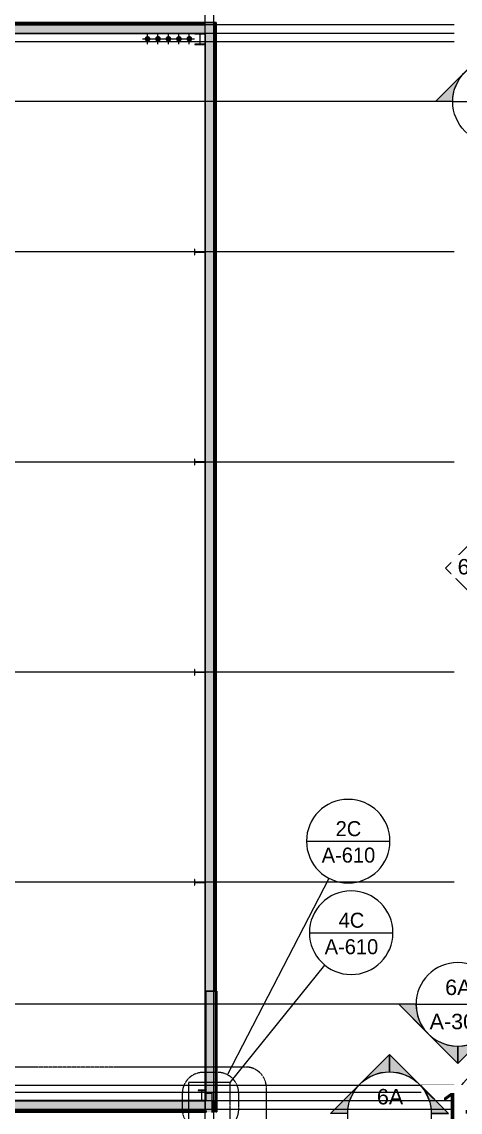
# Model space of a CAD drawing. Header units: inches. Extents: x 21290 to 29226, y -23522 to -20467.
# Drawn here: x 26061 to 26564, y -22373 to -21121 of the extents above; entities that cross this region are included whole.
import ezdxf

# ---------------------------------------------------------------- set-up
doc = ezdxf.new("R2010")
doc.units = ezdxf.units.IN
doc.header["$MEASUREMENT"] = 0
doc.linetypes.add('Dash Dot 3_16_', pattern=[0.3125, 0.1875, -0.0625, 0, -0.0625])
doc.linetypes.add('Grid Line 1_2_', pattern=[0.875, 0.5, -0.125, 0.125, -0.125])
for name, color, linetype, lineweight in [('A-ANNO-SYMB', 150, 'Continuous', 9), ('A-WALL', 113, 'Continuous', 9), ('A-WALL-PATT', 111, 'Continuous', 25), ('E-POWR-CNTR', 130, 'Continuous', 9), ('E-POWR-DROP', 130, 'Continuous', 9), ('G-ANNO-SYMB', 111, 'Continuous', 9), ('S-BEAM', 12, 'Continuous', 9), ('S-COLS', 52, 'Continuous', 9), ('S-GRID', 1, 'Continuous', 9), ('S-GRID-IDEN', 1, 'Continuous', 9)]:
    doc.layers.add(name, color=color, linetype=linetype, lineweight=lineweight)
doc.styles.add('Arial', font='arial.ttf', dxfattribs={"height": 35.407186})
doc.styles.add('Arial_1', font='arial.ttf', dxfattribs={"height": 17.703593})
doc.styles.add('Century Gothic', font='GOTHIC.TTF', dxfattribs={"height": 17.245342})
pattern_1 = [(45, (0, 0), (-19.00703, 19.00703), []), (45, (0, 28.8), (-19.00703, 19.00703), [])]
pattern_2 = [(161.57, (0.96, 0.96), (-7.6802237, -0.0009796), [0, -54.643, 6.067, 0]), (18.43, (-0.96, 0.96), (-7.6802237, 0.0009796), [0, -54.643, 6.067, 0]), (108.43, (0.96, 0.96), (3.8382953, -19.20136532), [18.211, -42.499]), (71.57, (-0.96, 0.96), (3.8382953, 19.20136532), [18.211, -42.499])]
pattern_3 = [(0, (0, 0), (0, 24), []), (90, (0, 0), (-24, 1e-15), [])]

# ---------------------------------------------------------------- blocks, each defined once
blk = doc.blocks.new('Girt_C - 8_D-1405607-Roof Low')
at = {"layer": 'S-BEAM'}
for points in [[(26276.1, -22372.9), (26279.2, -22372.9), (26279.2, -22350.9), (26272, -22350.9), (26272, -22359.6), (26271.6, -22359.6), (26271.6, -22371), (26272.6, -22371), (26272.6, -22372.6), (26271.6, -22372.6), (26271.6, -22372.9), (26272.6, -22372.9)], [(26279.4, -22372.9), (26279.4, -22372.9), (26279.4, -22350.9), (26279.2, -22350.9), (26279.2, -22372.9), (26279.3, -22372.9)], [(26271.4, -22372.6), (26271.6, -22372.6), (26271.6, -22371), (26271.4, -22371)], [(26272.6, -22372.6), (26272.6, -22371), (26271.6, -22371), (26271.6, -22372.6)]]:
    blk.add_hatch(color=256, dxfattribs=at).paths.add_polyline_path(points, flags=0)
h = blk.add_hatch(color=256, dxfattribs=at)
h.paths.add_polyline_path([(26271.6, -22372.9), (26271.6, -22372.6), (26271.4, -22372.6), (26271.4, -22372.9), (26271.5, -22372.9)], flags=0)
h.paths.add_polyline_path([(26271.4, -22371), (26271.6, -22371), (26271.6, -22359.6), (26271.4, -22359.6), (26271.4, -22371)], flags=0)
for p, q in [((26271.4, -22350.9), (26271.4, -22359.1)), ((26272, -22350.9), (26279.2, -22350.9)), ((26279.2, -22350.9), (26279.4, -22350.9)), ((26279.4, -22372.9), (26279.4, -22350.9)), ((26271.4, -22359.6), (26271.4, -22371)), ((26271.4, -22371), (26271.4, -22372.6)), ((26271.4, -22372.6), (26271.4, -22372.9))]:
    blk.add_line(p, q, dxfattribs=at)
blk = doc.blocks.new('Girt_C - 8_D-1411125-Roof Low')
at = {"layer": 'S-BEAM'}
for points in [[(26280.7, -22372.9), (26280.7, -22359.6), (26279.4, -22359.6), (26279.4, -22372.9)], [(26280.8, -22372.9), (26281.4, -22372.9), (26281.3, -22359.6), (26280.8, -22359.6)], [(26280.7, -22372.9), (26280.8, -22372.9), (26280.7, -22372.9)]]:
    blk.add_hatch(color=256, dxfattribs=at).paths.add_polyline_path(points, flags=0)
for p, q in [((26280.7, -22359.6), (26280.7, -22372.9)), ((26280.8, -22359.6), (26280.8, -22372.9)), ((26281.4, -22359.6), (26281.4, -22372.9))]:
    blk.add_line(p, q, dxfattribs=at)
blk = doc.blocks.new('Girt_Z - 10_D-1472864-Roof Low')
at = {"layer": 'S-BEAM'}
for points in [[(26270.9, -22360.1), (26270.9, -22359.6), (22791.4, -22359.6), (22791.4, -22360.1), (26268.2, -22360.1)], [(26270.9, -22360.2), (26270.9, -22360.1), (26258.6, -22360.2)]]:
    blk.add_hatch(color=256, dxfattribs=at).paths.add_polyline_path(points, flags=0)
for p, q in [((26270.9, -22360.1), (22791.4, -22360.1)), ((26270.9, -22360.2), (22791.4, -22360.2)), ((26263.4, -22359.6), (22799.4, -22359.6)), ((26270.9, -22359.6), (26270.9, -22360.1)), ((26270.9, -22360.1), (26270.9, -22360.2))]:
    blk.add_line(p, q, dxfattribs=at)
blk = doc.blocks.new('Girt_Z - 10_D-1223975-Roof Low')
at = {"layer": 'S-BEAM'}
for points in [[(26272, -22359.6), (26272, -22233.7), (26271.4, -22233.7), (26271.4, -22359.6)], [(26281.2, -22359.6), (26281.2, -22233.7), (26272, -22233.7), (26272, -22350.9), (26279.4, -22350.9), (26279.4, -22359.6)], [(26281.4, -22359.6), (26281.3, -22233.7), (26281.2, -22233.7), (26281.2, -22359.6), (26281.3, -22359.6)]]:
    blk.add_hatch(color=256, dxfattribs=at).paths.add_polyline_path(points, flags=0)
for p, q in [((26271.4, -22233.7), (26271.4, -22347.6)), ((26272, -22233.7), (26272, -22359.6)), ((26272, -22233.7), (26272, -22359.6)), ((26281.4, -22359.6), (26281.4, -22233.7)), ((26271.4, -22348), (26271.4, -22359.1)), ((26272, -22359.6), (26271.4, -22359.6)), ((26272, -22359.6), (26272, -22359.6)), ((26281.2, -22359.6), (26279.4, -22359.6)), ((26281.4, -22359.6), (26281.2, -22359.6))]:
    blk.add_line(p, q, dxfattribs=at)
blk = doc.blocks.new('Section - Section Head - Filled-1526-Roof Low')
at = {"layer": 'G-ANNO-SYMB'}
h = blk.add_hatch(color=256, dxfattribs=at)
edge = h.paths.add_edge_path(flags=0)
edge.add_line((-0.4268, 0.1768), (-0.25, 0.3536))
edge.add_line((-0.25, 0.3536), (-0.25, 0.25))
edge.add_arc((-0.25, 0), 0.25, 90, 135)
h = blk.add_hatch(color=256, dxfattribs=at)
edge = h.paths.add_edge_path(flags=0)
edge.add_arc((-0.25, 0), 0.25, 45, 90)
edge.add_line((-0.25, 0.25), (-0.25, 0.3536))
edge.add_line((-0.25, 0.3536), (-0.0732, 0.1768))
h = blk.add_hatch(color=256, dxfattribs=at)
edge = h.paths.add_edge_path(flags=0)
edge.add_arc((-0.25, 0), 0.2503, 137.9216, 180)
edge.add_line((-0.5003, 0), (-0.6036, 0))
edge.add_line((-0.6036, 0), (-0.4358, 0.1678))
h = blk.add_hatch(color=256, dxfattribs=at)
edge = h.paths.add_edge_path(flags=0)
edge.add_line((-0.0642, 0.1678), (0.1036, 0))
edge.add_line((0.1036, 0), (0.0003, 0))
edge.add_arc((-0.25, 0), 0.2503, 0, 42.0784)
for p, q in [((-0.25, 0.3536), (-0.6036, 0)), ((-0.25, 0.3536), (-0.4268, 0.1768)), ((-0.25, 0.3536), (0.1036, 0)), ((-0.25, 0.25), (-0.25, 0.3536)), ((-0.0732, 0.1768), (-0.25, 0.3536)), ((-0.25, 0.3536), (-0.25, 0.25)), ((-0.4358, 0.1678), (-0.6036, 0)), ((0.1036, 0), (-0.0642, 0.1678)), ((-0.6036, 0), (-0.5003, 0)), ((0.0003, 0), (0.1036, 0)), ((-0.5, 0), (-0.6036, 0)), ((0, 0), (0.1036, 0))]:
    blk.add_line(p, q, dxfattribs=at)
for radius, start, end in [(0.25, 360, 180), (0.25, 90, 135), (0.25, 45, 90), (0.2503, 137.9216, 180), (0.2503, 0, 42.0784), (0.25, 180, 360)]:
    blk.add_arc((-0.25, 0), radius, start, end, dxfattribs=at)
blk = doc.blocks.new('Elevation - Detail Number-93036-Roof Low')
at = {"layer": 'G-ANNO-SYMB'}
for p, q in [((0, 0.25), (-0.25, 0)), ((0.25, 0), (0, 0.25)), ((-0.25, 0), (0.25, 0))]:
    blk.add_line(p, q, dxfattribs=at)
blk = doc.blocks.new('Grid - Grid Head - Circle-14747-Roof Low')
at = {"layer": 'S-GRID-IDEN'}
blk.add_circle((0, 0), 0.25, dxfattribs=at)
blk = doc.blocks.new('Floor Plan - Callout Head-19020-Roof Low')
at = {"layer": 'A-ANNO-SYMB'}
blk.add_line((-0.25, 0), (0.25, 0), dxfattribs=at)
for start, end in [(360, 180), (180, 360)]:
    blk.add_arc((0, 0), 0.25, start, end, dxfattribs=at)

msp = doc.modelspace()

# ---------------------------------------------------------------- hatches: boundary and pattern name
at = {"layer": 'A-WALL'}
msp.add_hatch(color=256, dxfattribs=at).paths.add_polyline_path([(24398.67525, -21123.30281), (26271.39023, -21123.30281), (26271.39023, -21121.80281), (22780.26523, -21121.80281), (22780.26523, -21123.30281), (24117.93325, -21123.30281)], flags=0)
at = {"layer": 'A-WALL', "lineweight": 5}
for points in [[(26282.39023, -22233.67781), (26283.89023, -22233.67781), (26283.89023, -21121.80281), (26282.39023, -21121.80281), (26282.39023, -22104.30015)], [(26271.39023, -22372.60634), (26271.39023, -22371.03154), (22786.38923, -22371.03154), (22786.38923, -22372.60634), (26258.591, -22372.60634)]]:
    msp.add_hatch(color=256, dxfattribs=at).paths.add_polyline_path(points, flags=0)
h = msp.add_hatch(color=256, dxfattribs=at)
h.paths.add_polyline_path([(26271.39023, -22372.80281), (26271.39023, -22372.60634), (22786.38923, -22372.60634), (22786.38923, -22372.80281), (26258.591, -22372.80281)], flags=0)
h.paths.add_polyline_path([(23275.70725, -22371.03154), (26271.39023, -22371.03154), (26271.3902, -22359.55281), (26270.89023, -22359.55287), (26270.89023, -22360.19771), (22791.39023, -22360.1274), (22791.39023, -22359.11922), (22794.55429, -22359.11922), (22795.09036, -22358.80281), (22791.38923, -22358.80281), (22791.38923, -22370.30281), (22786.38923, -22370.30281), (22786.38923, -22371.03154), (23135.33625, -22371.03154)], flags=0)
h.paths.add_polyline_path([(22854.59425, -22359.55287), (26263.39023, -22359.55287), (26263.39023, -22359.11922), (26266.55429, -22359.11922), (26267.09036, -22358.80281), (22795.69009, -22358.80281), (22795.73726, -22358.91671), (22796.22616, -22359.11922), (22799.39023, -22359.11922), (22799.39023, -22359.55281), (22819.5015, -22359.55287)], flags=0)
h.paths.add_polyline_path([(26271.3902, -22359.11922), (26271.3902, -22358.80281), (26267.69009, -22358.80281), (26267.73726, -22358.91671), (26268.22616, -22359.11922), (26270.89023, -22359.11922)], flags=0)
at = {"layer": 'A-WALL-PATT', "lineweight": 9}
h = msp.add_hatch(dxfattribs=at)
h.set_pattern_fill('FP_4', color=256, style=0, pattern_type=2)
h.set_pattern_definition(pattern_3)
h.paths.add_polyline_path([(24398.67525, -21124.30281), (26271.39023, -21124.30281), (26271.39023, -21123.30281), (22780.26523, -21123.30281), (22780.26523, -21124.30281), (24117.93325, -21124.30281)], flags=0)
h = msp.add_hatch(dxfattribs=at)
h.set_pattern_fill('FP_5', color=256, style=0, pattern_type=2)
h.set_pattern_definition(pattern_2)
h.paths.add_polyline_path([(24398.67525, -21134.30281), (26271.39023, -21134.30281), (26271.39023, -21124.30281), (22780.26523, -21124.30281), (22780.26523, -21134.30281), (24117.93325, -21134.30281)], flags=0)
h = msp.add_hatch(dxfattribs=at)
h.set_pattern_fill('FP_5', color=256, style=0, pattern_type=2)
h.set_pattern_definition(pattern_2)
h.paths.add_polyline_path([(26271.39023, -22233.67781), (26281.39023, -22233.67781), (26281.39023, -21121.80281), (26271.39023, -21121.80281), (26271.39023, -22104.30015)], flags=0)
h = msp.add_hatch(dxfattribs=at)
h.set_pattern_fill('FP_4', color=256, style=0, pattern_type=2)
h.set_pattern_definition(pattern_3)
h.paths.add_polyline_path([(26281.39023, -22233.67781), (26282.39023, -22233.67781), (26282.39023, -21121.80281), (26281.39023, -21121.80281), (26281.39023, -22104.30015)], flags=0)
at = {"layer": 'A-WALL-PATT', "lineweight": 9, "transparency": 33554649}
for points in [[(26284.67763, -22372.17881), (26284.67763, -22233.74031), (26283.10283, -22233.74031), (26283.10283, -22372.17881)], [(24574.139, -22372.60634), (26272.57773, -22372.60634), (26272.57773, -22371.03154), (22778.95173, -22371.03154), (22778.95173, -22372.60634), (24539.04625, -22372.60634)]]:
    msp.add_hatch(color=256, dxfattribs=at).paths.add_polyline_path(points, flags=0)
at = {"layer": 'E-POWR-DROP'}
for points in [[(26205.11577, -21143.79245), (26205.97311, -21143.67958), (26206.77202, -21143.34866), (26207.45807, -21142.82224), (26207.98448, -21142.1362), (26208.3154, -21141.33729), (26208.42827, -21140.47995), (26208.3154, -21139.62261), (26207.98448, -21138.8237), (26207.45807, -21138.13766), (26206.77202, -21137.61124), (26205.97311, -21137.28032), (26205.11577, -21137.16745), (26204.25844, -21137.28032), (26203.45952, -21137.61124), (26202.77348, -21138.13766), (26202.24707, -21138.8237), (26201.91615, -21139.62261), (26201.80327, -21140.47995), (26201.91615, -21141.33729), (26202.24707, -21142.1362), (26202.77348, -21142.82224), (26203.45952, -21143.34866), (26204.25844, -21143.67958)], [(26217.11577, -21143.79245), (26217.97311, -21143.67958), (26218.77202, -21143.34866), (26219.45807, -21142.82224), (26219.98448, -21142.1362), (26220.3154, -21141.33729), (26220.42827, -21140.47995), (26220.3154, -21139.62261), (26219.98448, -21138.8237), (26219.45807, -21138.13766), (26218.77202, -21137.61124), (26217.97311, -21137.28032), (26217.11577, -21137.16745), (26216.25844, -21137.28032), (26215.45952, -21137.61124), (26214.77348, -21138.13766), (26214.24707, -21138.8237), (26213.91615, -21139.62261), (26213.80327, -21140.47995), (26213.91615, -21141.33729), (26214.24707, -21142.1362), (26214.77348, -21142.82224), (26215.45952, -21143.34866), (26216.25844, -21143.67958)], [(26229.11577, -21143.79245), (26229.97311, -21143.67958), (26230.77202, -21143.34866), (26231.45807, -21142.82224), (26231.98448, -21142.1362), (26232.3154, -21141.33729), (26232.42827, -21140.47995), (26232.3154, -21139.62261), (26231.98448, -21138.8237), (26231.45807, -21138.13766), (26230.77202, -21137.61124), (26229.97311, -21137.28032), (26229.11577, -21137.16745), (26228.25844, -21137.28032), (26227.45952, -21137.61124), (26226.77348, -21138.13766), (26226.24707, -21138.8237), (26225.91615, -21139.62261), (26225.80327, -21140.47995), (26225.91615, -21141.33729), (26226.24707, -21142.1362), (26226.77348, -21142.82224), (26227.45952, -21143.34866), (26228.25844, -21143.67958)], [(26241.11577, -21143.79245), (26241.97311, -21143.67958), (26242.77202, -21143.34866), (26243.45807, -21142.82224), (26243.98448, -21142.1362), (26244.3154, -21141.33729), (26244.42827, -21140.47995), (26244.3154, -21139.62261), (26243.98448, -21138.8237), (26243.45807, -21138.13766), (26242.77202, -21137.61124), (26241.97311, -21137.28032), (26241.04462, -21137.17682), (26240.25844, -21137.28032), (26239.45952, -21137.61124), (26238.77348, -21138.13766), (26238.24707, -21138.8237), (26237.91615, -21139.62261), (26237.80327, -21140.47995), (26237.91615, -21141.33729), (26238.24707, -21142.1362), (26238.77348, -21142.82224), (26239.45952, -21143.34866), (26240.25844, -21143.67958), (26241.04462, -21143.78308)], [(26253.11577, -21143.79245), (26253.97311, -21143.67958), (26254.77202, -21143.34866), (26255.45807, -21142.82224), (26255.98448, -21142.1362), (26256.3154, -21141.33729), (26256.42827, -21140.47995), (26256.3154, -21139.62261), (26255.98448, -21138.8237), (26255.45807, -21138.13766), (26254.77202, -21137.61124), (26253.97311, -21137.28032), (26253.11577, -21137.16745), (26252.25844, -21137.28032), (26251.45952, -21137.61124), (26250.77348, -21138.13766), (26250.24707, -21138.8237), (26249.91615, -21139.62261), (26249.80327, -21140.47995), (26249.91615, -21141.33729), (26250.24707, -21142.1362), (26250.77348, -21142.82224), (26251.45952, -21143.34866), (26252.25844, -21143.67958)]]:
    msp.add_hatch(color=256, dxfattribs=at).paths.add_polyline_path(points, flags=0)
at = {"layer": 'S-COLS'}
h = msp.add_hatch(dxfattribs=at)
h.set_pattern_fill('FP_1', color=256, style=0, pattern_type=2)
h.set_pattern_definition(pattern_1)
h.paths.add_polyline_path([(26271.39023, -21146.80281), (26271.39023, -21146.36922), (26266.22616, -21146.36922), (26265.73726, -21146.16671), (26265.53476, -21145.67781), (26265.53476, -21135.42781), (26265.73726, -21134.93891), (26266.22616, -21134.7364), (26271.39023, -21134.7364), (26271.39023, -21134.30281), (26259.39023, -21134.30281), (26259.39023, -21134.7364), (26264.55429, -21134.7364), (26265.04319, -21134.93891), (26265.24569, -21135.42781), (26265.24569, -21145.67781), (26265.04319, -21146.16671), (26264.55429, -21146.36922), (26259.39023, -21146.36922), (26259.39023, -21146.80281)], flags=0)
h = msp.add_hatch(dxfattribs=at)
h.set_pattern_fill('FP_1', color=256, style=0, pattern_type=2)
h.set_pattern_definition(pattern_1)
h.paths.add_polyline_path([(26271.01023, -21629.54781), (26271.39023, -21629.54781), (26271.39023, -21623.05781), (26271.01023, -21623.05781), (26271.01023, -21625.50531), (26270.81033, -21625.98791), (26270.32773, -21626.18781), (26260.25273, -21626.18781), (26259.77012, -21625.98791), (26259.57023, -21625.50531), (26259.57023, -21623.05781), (26259.19023, -21623.05781), (26259.19023, -21629.54781), (26259.57023, -21629.54781), (26259.57023, -21627.10031), (26259.77012, -21626.61771), (26260.25273, -21626.41781), (26270.32773, -21626.41781), (26270.81033, -21626.61771), (26271.01023, -21627.10031)], flags=0)
h = msp.add_hatch(dxfattribs=at)
h.set_pattern_fill('FP_1', color=256, style=0, pattern_type=2)
h.set_pattern_definition(pattern_1)
h.paths.add_polyline_path([(26271.01023, -21870.79781), (26271.39023, -21870.79781), (26271.39023, -21864.30781), (26271.01023, -21864.30781), (26271.01023, -21866.75531), (26270.81033, -21867.23791), (26270.32773, -21867.43781), (26260.25273, -21867.43781), (26259.77012, -21867.23791), (26259.57023, -21866.75531), (26259.57023, -21864.30781), (26259.19023, -21864.30781), (26259.19023, -21870.79781), (26259.57023, -21870.79781), (26259.57023, -21868.35031), (26259.77012, -21867.86771), (26260.25273, -21867.66781), (26270.32773, -21867.66781), (26270.81033, -21867.86771), (26271.01023, -21868.35031)], flags=0)
h = msp.add_hatch(dxfattribs=at)
h.set_pattern_fill('FP_1', color=256, style=0, pattern_type=2)
h.set_pattern_definition(pattern_1)
h.paths.add_polyline_path([(26271.39023, -22359.55281), (26271.39023, -22359.11922), (26268.22616, -22359.11922), (26267.73726, -22358.91671), (26267.53476, -22358.42781), (26267.53476, -22348.67781), (26267.73726, -22348.18891), (26268.22616, -22347.9864), (26271.39023, -22347.9864), (26271.39023, -22347.55281), (26263.39023, -22347.55281), (26263.39023, -22347.9864), (26266.55429, -22347.9864), (26267.04319, -22348.18891), (26267.24569, -22348.67781), (26267.24569, -22358.42781), (26267.04319, -22358.91671), (26266.55429, -22359.11922), (26263.39023, -22359.11922), (26263.39023, -22359.55281)], flags=0)

# ---------------------------------------------------------------- linework, layer by layer
at = {"layer": 'A-ANNO-SYMB'}
for p, q in [((26296.91732, -22329.74919), (26413.66107, -22104.14531)), ((26300.20553, -22338.59601), (26408.97236, -22204))]:
    msp.add_line(p, q, dxfattribs=at)
at = {"layer": 'A-ANNO-SYMB', "linetype": 'Dash Dot 3_16_'}
for p, q in [((26317.68306, -22320.82089), (25656.11141, -22320.82089)), ((26285.88729, -22327.06441), (26269.0228, -22327.06441)), ((26252.25644, -22338.59601), (26252.25644, -22384.02147)), ((26300.20553, -22338.59601), (26252.25644, -22338.59601)), ((26300.20553, -22384.02147), (26300.20553, -22338.59601)), ((26341.68306, -22906.45287), (26341.68306, -22344.82089)), ((26245.0228, -22351.06441), (26245.0228, -22369.46416)), ((26309.88729, -22369.46416), (26309.88729, -22351.06441))]:
    msp.add_line(p, q, dxfattribs=at)
for centre, start, end in [((26269.0228, -22351.06441), 90, 180), ((26285.88729, -22351.06441), 0, 90), ((26317.68306, -22344.82089), 0, 90), ((26269.0228, -22369.46416), 180, 270), ((26285.88729, -22369.46416), 270, 0)]:
    msp.add_arc(centre, 24, start, end, dxfattribs=at)
at = {"layer": 'A-WALL', "lineweight": 25}
for p, q in [((26283.89023, -21121.80281), (22778.88923, -21121.80281)), ((26283.89023, -22233.67781), (26283.89023, -21121.80281)), ((22780.26523, -21134.30281), (26271.39023, -21134.30281)), ((26271.39023, -21134.30281), (26271.39023, -22233.67781)), ((26271.39023, -22233.67781), (26283.89023, -22233.67781)), ((26283.10283, -22233.74031), (26283.10283, -22372.17881)), ((26284.67763, -22233.74031), (26283.10283, -22233.74031)), ((26284.67763, -22372.17881), (26284.67763, -22233.74031)), ((26272.57773, -22371.03154), (22778.95173, -22371.03154)), ((22778.95173, -22372.60634), (26272.57773, -22372.60634)), ((26272.57773, -22372.60634), (26272.57773, -22371.03154)), ((26283.10283, -22372.17881), (26284.67763, -22372.17881))]:
    msp.add_line(p, q, dxfattribs=at)
at = {"layer": 'A-WALL'}
for p, q in [((22780.26523, -21123.30281), (26271.39023, -21123.30281)), ((22780.26523, -21124.30281), (26271.39023, -21124.30281)), ((26271.39023, -21124.30281), (26271.39023, -21121.80281)), ((26281.39023, -22233.67781), (26281.39023, -21121.80281)), ((26282.39023, -22233.67781), (26282.39023, -21121.80281)), ((22795.69009, -22358.80281), (26267.09036, -22358.80281)), ((26267.69009, -22358.80281), (26271.3902, -22358.80281))]:
    msp.add_line(p, q, dxfattribs=at)
at = {"layer": 'E-POWR-CNTR'}
for p, q in [((26199.11577, -21140.47995), (26211.11577, -21140.47995)), ((26205.11577, -21146.47995), (26205.11577, -21134.47995)), ((26211.11577, -21140.47995), (26223.11577, -21140.47995)), ((26217.11577, -21146.47995), (26217.11577, -21134.47995)), ((26223.11577, -21140.47995), (26235.11577, -21140.47995)), ((26229.11577, -21146.47995), (26229.11577, -21134.47995)), ((26235.11577, -21140.47995), (26247.11577, -21140.47995)), ((26241.11577, -21146.47995), (26241.11577, -21134.47995)), ((26247.11577, -21140.47995), (26259.11577, -21140.47995)), ((26253.11577, -21146.47995), (26253.11577, -21134.47995))]:
    msp.add_line(p, q, dxfattribs=at)
at = {"layer": 'G-ANNO-SYMB'}
for p, q in [((26555.82365, -21212.52261), (22772.63634, -21212.52261)), ((26555.82365, -21212.52261), (26651.82365, -21212.52261)), ((26513.61515, -22248.83309), (21679.2435, -22248.83309)), ((26513.61515, -22248.83309), (26609.61515, -22248.83309))]:
    msp.add_line(p, q, dxfattribs=at)
at = {"layer": 'S-COLS', "lineweight": 15}
for p, q in [((26271.39023, -21134.30281), (26259.39023, -21134.30281)), ((26259.39023, -21134.30281), (26259.39023, -21134.7364)), ((26259.39023, -21134.7364), (26264.55429, -21134.7364)), ((26265.24569, -21135.42781), (26265.24569, -21145.67781)), ((26265.53476, -21145.67781), (26265.53476, -21135.42781)), ((26266.22616, -21134.7364), (26271.39023, -21134.7364)), ((26271.39023, -21134.7364), (26271.39023, -21134.30281)), ((26264.55429, -21146.36922), (26259.39023, -21146.36922)), ((26259.39023, -21146.36922), (26259.39023, -21146.80281)), ((26259.39023, -21146.80281), (26271.39023, -21146.80281)), ((26271.39023, -21146.36922), (26266.22616, -21146.36922)), ((26271.39023, -21146.80281), (26271.39023, -21146.36922)), ((26259.57023, -21381.80781), (26259.19023, -21381.80781)), ((26259.19023, -21381.80781), (26259.19023, -21388.29781)), ((26259.19023, -21388.29781), (26259.57023, -21388.29781)), ((26259.57023, -21384.25531), (26259.57023, -21381.80781)), ((26259.57023, -21388.29781), (26259.57023, -21385.85031)), ((26270.32773, -21384.93781), (26260.25273, -21384.93781)), ((26260.25273, -21385.16781), (26270.32773, -21385.16781)), ((26271.39023, -21381.80781), (26271.01023, -21381.80781)), ((26271.01023, -21381.80781), (26271.01023, -21384.25531)), ((26271.01023, -21385.85031), (26271.01023, -21388.29781)), ((26271.01023, -21388.29781), (26271.39023, -21388.29781)), ((26271.39023, -21388.29781), (26271.39023, -21381.80781)), ((26259.57023, -21623.05781), (26259.19023, -21623.05781)), ((26259.19023, -21623.05781), (26259.19023, -21629.54781)), ((26259.19023, -21629.54781), (26259.57023, -21629.54781)), ((26259.57023, -21625.50531), (26259.57023, -21623.05781)), ((26259.57023, -21629.54781), (26259.57023, -21627.10031)), ((26270.32773, -21626.18781), (26260.25273, -21626.18781)), ((26260.25273, -21626.41781), (26270.32773, -21626.41781)), ((26271.39023, -21623.05781), (26271.01023, -21623.05781)), ((26271.01023, -21623.05781), (26271.01023, -21625.50531)), ((26271.01023, -21627.10031), (26271.01023, -21629.54781)), ((26271.01023, -21629.54781), (26271.39023, -21629.54781)), ((26271.39023, -21629.54781), (26271.39023, -21623.05781)), ((26259.57023, -21864.30781), (26259.19023, -21864.30781)), ((26259.19023, -21864.30781), (26259.19023, -21870.79781)), ((26259.57023, -21866.75531), (26259.57023, -21864.30781)), ((26259.57023, -21870.79781), (26259.57023, -21868.35031)), ((26270.32773, -21867.43781), (26260.25273, -21867.43781)), ((26260.25273, -21867.66781), (26270.32773, -21867.66781)), ((26271.39023, -21864.30781), (26271.01023, -21864.30781)), ((26271.01023, -21864.30781), (26271.01023, -21866.75531)), ((26271.01023, -21868.35031), (26271.01023, -21870.79781)), ((26271.39023, -21870.79781), (26271.39023, -21864.30781)), ((26259.19023, -21870.79781), (26259.57023, -21870.79781)), ((26271.01023, -21870.79781), (26271.39023, -21870.79781)), ((26259.57023, -22105.55781), (26259.19023, -22105.55781)), ((26259.19023, -22105.55781), (26259.19023, -22112.04781)), ((26259.57023, -22108.00531), (26259.57023, -22105.55781)), ((26271.39023, -22105.55781), (26271.01023, -22105.55781)), ((26271.01023, -22105.55781), (26271.01023, -22108.00531)), ((26271.39023, -22112.04781), (26271.39023, -22105.55781)), ((26259.19023, -22112.04781), (26259.57023, -22112.04781)), ((26259.57023, -22112.04781), (26259.57023, -22109.60031)), ((26270.32773, -22108.68781), (26260.25273, -22108.68781)), ((26260.25273, -22108.91781), (26270.32773, -22108.91781)), ((26271.01023, -22109.60031), (26271.01023, -22112.04781)), ((26271.01023, -22112.04781), (26271.39023, -22112.04781)), ((26271.39023, -22347.55281), (26263.39023, -22347.55281)), ((26263.39023, -22347.55281), (26263.39023, -22347.9864)), ((26263.39023, -22347.9864), (26266.55429, -22347.9864)), ((26267.24569, -22348.67781), (26267.24569, -22358.42781)), ((26267.53476, -22358.42781), (26267.53476, -22348.67781)), ((26268.22616, -22347.9864), (26271.39023, -22347.9864)), ((26271.39023, -22347.9864), (26271.39023, -22347.55281)), ((26266.55429, -22359.11922), (26263.39023, -22359.11922)), ((26263.39023, -22359.11922), (26263.39023, -22359.55281)), ((26263.39023, -22359.55281), (26271.39023, -22359.55281)), ((26271.39023, -22359.11922), (26268.22616, -22359.11922)), ((26271.39023, -22359.55281), (26271.39023, -22359.11922))]:
    msp.add_line(p, q, dxfattribs=at)
for centre, radius, start, end in [((26264.55429, -21135.42781), 0.69141, 0, 90), ((26266.22616, -21135.42781), 0.69141, 90, 180), ((26264.55429, -21145.67781), 0.69141, 270, 0), ((26266.22616, -21145.67781), 0.69141, 180, 270), ((26260.25273, -21384.25531), 0.6825, 180, 270), ((26260.25273, -21385.85031), 0.6825, 90, 180), ((26270.32773, -21384.25531), 0.6825, 270, 0), ((26270.32773, -21385.85031), 0.6825, 0, 90), ((26260.25273, -21625.50531), 0.6825, 180, 270), ((26260.25273, -21627.10031), 0.6825, 90, 180), ((26270.32773, -21625.50531), 0.6825, 270, 0), ((26270.32773, -21627.10031), 0.6825, 0, 90), ((26260.25273, -21866.75531), 0.6825, 180, 270), ((26260.25273, -21868.35031), 0.6825, 90, 180), ((26270.32773, -21866.75531), 0.6825, 270, 0), ((26270.32773, -21868.35031), 0.6825, 0, 90), ((26260.25273, -22108.00531), 0.6825, 180, 270), ((26260.25273, -22109.60031), 0.6825, 90, 180), ((26270.32773, -22108.00531), 0.6825, 270, 0), ((26270.32773, -22109.60031), 0.6825, 0, 90), ((26266.55429, -22348.67781), 0.69141, 0, 90), ((26268.22616, -22348.67781), 0.69141, 90, 180), ((26266.55429, -22358.42781), 0.69141, 270, 0), ((26268.22616, -22358.42781), 0.69141, 180, 270)]:
    msp.add_arc(centre, radius, start, end, dxfattribs=at)
at = {"layer": 'S-GRID', "linetype": 'Grid Line 1_2_'}
for p, q in [((26271.39023, -23275.7461), (26271.39023, -20589.47733)), ((26271.39023, -23275.7461), (26271.39023, -20589.47733)), ((26281.39023, -23275.7461), (26281.39023, -20589.47733)), ((26281.39023, -23425.7461), (26281.39023, -20724.9518)), ((26557.32365, -21124.30281), (21423.73698, -21124.30281)), ((26557.32365, -21134.30281), (21423.73698, -21134.30281)), ((26557.32365, -21143.80281), (21423.73698, -21143.80281)), ((26557.32365, -21385.05281), (21423.73698, -21385.05281)), ((26557.32365, -21385.05281), (21423.73698, -21385.05281)), ((26557.32365, -21626.30281), (21423.73698, -21626.30281)), ((26557.32365, -21626.30281), (21423.73698, -21626.30281)), ((26557.32365, -21867.55281), (21423.73698, -21867.55281)), ((26557.32365, -21867.55281), (21423.73698, -21867.55281)), ((26557.32365, -22108.80281), (21423.73698, -22108.80281)), ((26557.32365, -22108.80281), (21423.73698, -22108.80281)), ((26557.32365, -22342.05281), (21519.73698, -22342.05281)), ((26557.32365, -22350.05281), (21423.73698, -22350.05281)), ((26557.32365, -22359.55281), (21423.73698, -22359.55281))]:
    msp.add_line(p, q, dxfattribs=at)

# ---------------------------------------------------------------- block references
at = {"layer": 'A-ANNO-SYMB', "xscale": 191.9999999999999, "yscale": 191.9999999999999, "zscale": 191.9999999999999}
for p in [(26435.72114, -22061.51488), (26439.14172, -22166.66623)]:
    msp.add_blockref('Floor Plan - Callout Head-19020-Roof Low', p, dxfattribs=at)
at = {"layer": 'G-ANNO-SYMB', "extrusion": (0, 0, -1), "xscale": 191.9999999999999, "yscale": 191.9999999999999, "zscale": 191.9999999999999}
msp.add_blockref('Section - Section Head - Filled-1526-Roof Low', (-26555.82365, -21212.52261), dxfattribs=at)
at = {"layer": 'G-ANNO-SYMB', "xscale": 191.9999999999999, "yscale": 191.9999999999999, "zscale": 191.9999999999999}
for name, p, rotation in [('Elevation - Detail Number-93036-Roof Low', (26595.45732, -21748.17163), 90), ('Section - Section Head - Filled-1526-Roof Low', (26513.61515, -22248.83309), 180)]:
    msp.add_blockref(name, p, dxfattribs=dict(at, rotation=rotation))
at = {"layer": 'S-BEAM'}
for name in ['Girt_Z - 10_D-1223975-Roof Low', 'Girt_C - 8_D-1405607-Roof Low', 'Girt_Z - 10_D-1472864-Roof Low', 'Girt_C - 8_D-1411125-Roof Low']:
    msp.add_blockref(name, (0, 0), dxfattribs=at)
at = {"layer": 'S-GRID-IDEN', "xscale": 191.9999999999999, "yscale": 191.9999999999999, "zscale": 191.9999999999999, "rotation": 89.99999999999982}
msp.add_blockref('Grid - Grid Head - Circle-14747-Roof Low', (26605.32365, -22369.55281), dxfattribs=at)

# ---------------------------------------------------------------- texts
at = {"layer": 'A-ANNO-SYMB', "char_height": 17.245342, "attachment_point": 2, "line_spacing_factor": 0.984117, "style": 'Century Gothic'}
for s, insert, width in [('2C', (26435.99798, -22038.53354), 38.88), ('A-610', (26435.99798, -22068.91805), 77.76), ('4C', (26439.41856, -22143.68489), 38.88), ('A-610', (26439.41856, -22174.0694), 77.76)]:
    msp.add_mtext(s, dxfattribs=dict(at, insert=insert, width=width))
at = {"layer": 'G-ANNO-SYMB', "char_height": 17.703593, "attachment_point": 2, "line_spacing_factor": 0.938532, "style": 'Arial_1'}
for s, insert, width in [('6A', (26562.22989, -22220.49484), 36.072), ('A-301', (26562.22989, -22259.76733), 78.624), ('6A', (26483.77618, -22346.01872), 36.072)]:
    msp.add_mtext(s, dxfattribs=dict(at, insert=insert, width=width))

# ---------------------------------------------------------------- next in the draw order: texts
at = {"layer": 'G-ANNO-SYMB', "insert": (26576.54584, -21737.60129), "char_height": 17.703593, "width": 36.072, "attachment_point": 2, "line_spacing_factor": 0.938532, "style": 'Arial_1', "bg_fill": 3, "box_fill_scale": 1.25, "bg_fill_color": 0, "bg_fill_transparency": 0}
msp.add_mtext('6B', dxfattribs=at)
at = {"layer": 'S-GRID-IDEN', "insert": (26605.51864, -22350.49331), "char_height": 35.407186, "width": 153.792, "attachment_point": 2, "line_spacing_factor": 0.938532, "style": 'Arial', "bg_fill": 3, "box_fill_scale": 1.25, "bg_fill_color": 0, "bg_fill_transparency": 0}
msp.add_mtext('1-A.G', dxfattribs=at)

# ---------------------------------------------------------------- next in the draw order: linework, layer by layer
at = {"layer": 'S-GRID', "linetype": 'Grid Line 1_2_'}
for p, q in [((26557.32365, -22359.55281), (21423.73698, -22359.55281)), ((26557.32365, -22369.55281), (21423.73698, -22369.55281))]:
    msp.add_line(p, q, dxfattribs=at)

# ---------------------------------------------------------------- next in the draw order: block references
at = {"layer": 'G-ANNO-SYMB', "extrusion": (0, 0, -1), "xscale": 191.9999999999999, "yscale": 191.9999999999999, "zscale": 191.9999999999999}
msp.add_blockref('Section - Section Head - Filled-1526-Roof Low', (-26435.16144, -22374.35697), dxfattribs=at)

doc.saveas('drawing.dxf')
